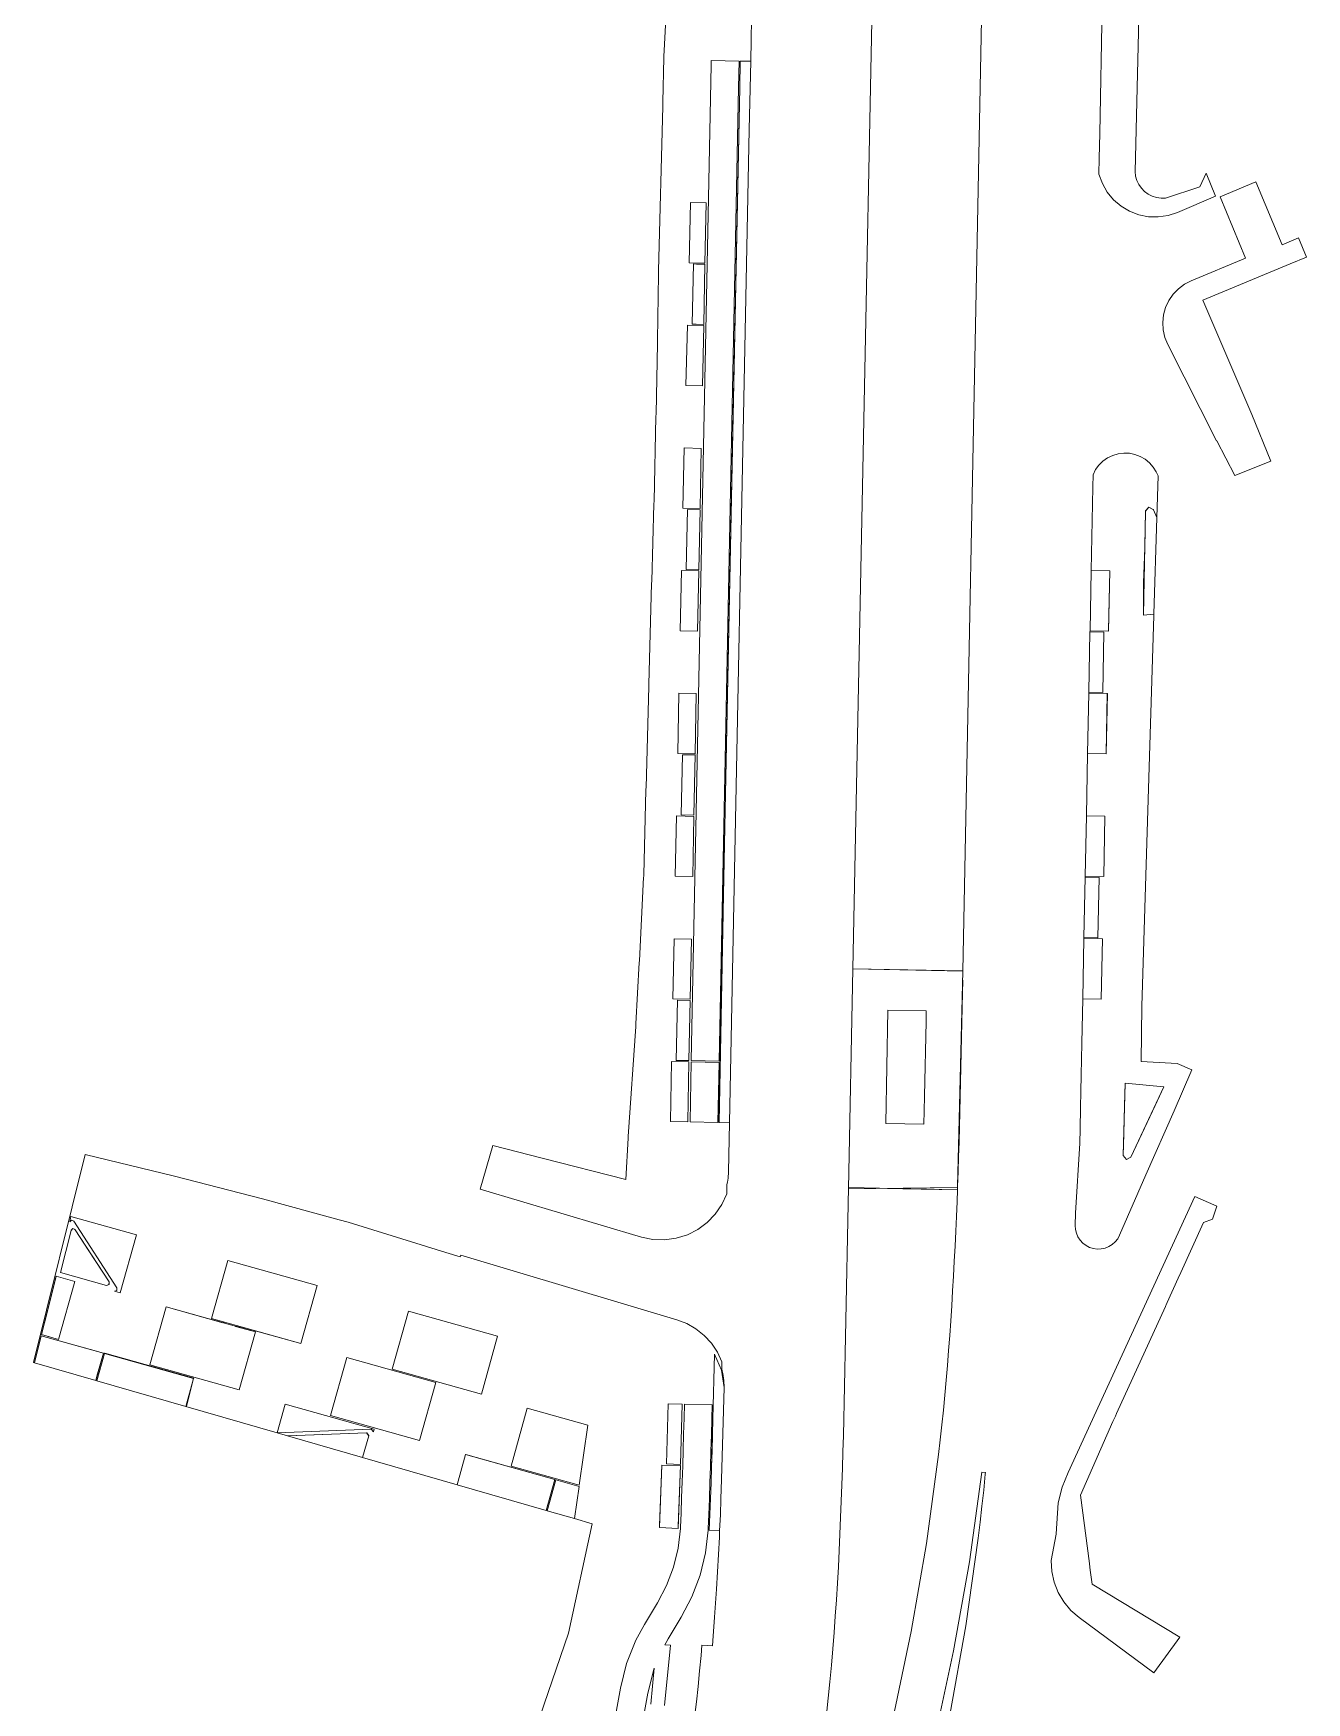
# Model space of a CAD drawing. Header units: metres. Extents: x 105146 to 106170, y 111783 to 118163.
# Drawn here: x 106006.2 to 106116.2, y 115678.2 to 115822.4 of the extents above; entities that cross this region are included whole.
import ezdxf

# ---------------------------------------------------------------- set-up
doc = ezdxf.new("R2010")
doc.units = ezdxf.units.M
doc.layers.add('20-EP-ZONA-DURA', color=253, linetype='CONTINUOUS', lineweight=13)
doc.layers.add('20-EP-ZONA-VERDE', color=84, linetype='CONTINUOUS', lineweight=13)

msp = doc.modelspace()

# ---------------------------------------------------------------- linework, layer by layer
at = {"layer": '20-EP-ZONA-DURA'}
for points in [[(106102.6505, 115861.0529), (106101.4297, 115810.4147), (106101.474, 115810.0255), (106101.5815, 115809.6488), (106101.7492, 115809.2948), (106101.9726, 115808.9731), (106102.2457, 115808.6923), (106102.5611, 115808.46), (106102.9102, 115808.2824), (106103.2837, 115808.1645), (106103.6715, 115808.1093), (106104.0631, 115808.1183), (106107.0303, 115809.0889), (106107.5757, 115810.2665), (106108.3838, 115808.2867), (106105.0863, 115806.8855), (106104.2754, 115806.6201), (106103.4312, 115806.4964), (106102.5782, 115806.5181), (106101.7413, 115806.6845), (106100.945, 115806.9908), (106100.2123, 115807.428), (106099.5646, 115807.9835), (106099.0208, 115808.641), (106098.5967, 115809.3814), (106098.3047, 115810.1831), (106098.3321, 115811.5816), (106098.3736, 115813.7026), (106098.5897, 115824.7173)], [(106068.3235, 115825.4439), (106068.2133, 115819.9449), (106067.3135, 115819.9631), (106067.2675, 115817.6705), (106066.6777, 115788.2225), (106066.0758, 115758.1687), (106065.8417, 115746.4826), (106065.8397, 115746.3829), (106065.6588, 115737.3503), (106065.4781, 115728.2791), (106066.3771, 115728.2611), (106066.2921, 115724.0266), (106066.2855, 115723.8422), (106066.2735, 115723.664), (106066.2557, 115723.4832), (106066.2323, 115723.3031), (106066.2032, 115723.124), (106066.1677, 115722.9409), (106066.1644, 115722.9102), (106066.1417, 115722.1201), (106065.7228, 115721.2018), (106065.156, 115720.3668), (106064.4572, 115719.6385), (106063.6463, 115719.0377), (106062.7461, 115718.5814), (106061.7822, 115718.2824), (106060.7817, 115718.1492), (106059.7731, 115718.1856), (106058.7849, 115718.3905), (106044.8381, 115722.5333), (106045.9489, 115726.3129), (106050.2101, 115725.2181), (106057.4161, 115723.3691), (106057.6189, 115726.9335), (106057.6191, 115726.9385), (106057.624, 115727.0231), (106057.6277, 115727.0895), (106058.2902, 115736.5896), (106058.2983, 115736.7062), (106058.3061, 115736.8181), (106058.5935, 115742.1032), (106058.6021, 115742.2605), (106058.9664, 115749.4652), (106058.9697, 115749.5302), (106058.9777, 115749.6877), (106059.1675, 115757.0102), (106059.1687, 115757.0614), (106059.1725, 115757.2097), (106059.4057, 115765.9541), (106059.4067, 115765.9947), (106059.4109, 115766.1491), (106059.6587, 115774.8517), (106059.6641, 115775.0453), (106059.8571, 115781.7262), (106059.8635, 115781.9499), (106060.0303, 115789.2527), (106060.0361, 115789.5067), (106060.1583, 115795.5732), (106060.1639, 115795.8523), (106060.2595, 115801.567), (106060.2645, 115801.8703), (106060.6169, 115816.0485), (106060.6263, 115816.4207), (106060.7089, 115820.2729), (106060.7117, 115820.3979), (106060.7359, 115820.8783), (106060.9875, 115825.8655)], [(106049.6567, 115675.9409), (106052.4613, 115684.1817), (106054.5307, 115693.6321), (106052.9791, 115694.0798), (106053.3827, 115696.8507), (106051.3827, 115697.4111), (106050.6384, 115694.7551), (106050.5425, 115694.7828), (106051.2865, 115697.4381), (106051.2871, 115697.4409), (106043.5925, 115699.6143), (106043.5875, 115699.5958), (106043.5833, 115699.5969), (106042.8557, 115697.0008), (106034.6743, 115699.3614), (106035.2135, 115701.2299), (106035.2161, 115701.2419), (106035.0429, 115701.4825), (106035.0133, 115701.4832), (106028.2185, 115701.2269), (106028.2101, 115701.2266), (106027.2902, 115701.492), (106027.2902, 115701.492), (106035.4133, 115701.7991), (106035.619, 115701.568), (106035.6875, 115701.8095), (106027.9841, 115703.9683), (106027.2902, 115701.492), (106019.4115, 115703.7653), (106019.4204, 115703.7972), (106019.4757, 115703.7813), (106020.0883, 115706.1809), (106020.0911, 115706.1903), (106012.4027, 115708.3489), (106012.399, 115708.3356), (106012.3851, 115708.3395), (106011.7247, 115705.9833), (106011.6287, 115706.011), (106011.6351, 115706.0336), (106011.6399, 115706.0323), (106011.7849, 115706.5681), (106012.2889, 115708.3667), (106012.273, 115708.3724), (106011.687, 115708.5353), (106006.9193, 115709.8713), (106006.5663, 115708.4581), (106006.3298, 115707.5399), (106006.2405, 115707.5657), (106010.7261, 115725.5245), (106018.4411, 115723.6401), (106026.0373, 115721.6871), (106032.6713, 115719.8785), (106033.4359, 115719.6831), (106041.8873, 115717.0559), (106043.1223, 115716.6957), (106043.1601, 115716.8242), (106061.8285, 115711.2515), (106062.686, 115710.922), (106063.4832, 115710.4654), (106064.2013, 115709.8925), (106064.8236, 115709.2166), (106065.3353, 115708.4537), (106065.7246, 115707.6215), (106065.7084, 115707.0588), (106065.7094, 115707.0315), (106065.7142, 115707.0047), (106065.7638, 115706.8053), (106065.8058, 115706.6076), (106065.8412, 115706.4063), (106065.8692, 115706.2067), (106065.8905, 115706.0031), (106065.9045, 115705.7992), (106065.9113, 115705.5977), (106065.911, 115705.3927), (106065.6805, 115706.8816), (106065.0859, 115708.2659), (106064.9545, 115702.6853), (106064.8716, 115699.6064), (106064.8694, 115699.5062), (106064.8409, 115698.5491), (106064.7961, 115697.1757), (106064.7473, 115695.8049), (106064.6937, 115694.4369), (106064.6355, 115693.0801), (106065.5343, 115693.0331), (106065.5091, 115692.4841), (106065.435, 115690.9808), (106065.3532, 115689.4779), (106065.2635, 115687.9754), (106065.239, 115687.5881), (106065.0899, 115685.5542), (106064.9409, 115683.5222), (106064.9027, 115683.0771), (106064.0051, 115683.1441), (106063.9285, 115682.2553), (106063.8041, 115680.9175), (106063.6701, 115679.5831), (106063.5261, 115678.2523), (106063.3719, 115676.9253)], [(106060.7701, 115677.9277), (106061.2953, 115683.1471), (106060.7936, 115683.1786), (106060.9029, 115683.3759), (106061.0873, 115683.6905), (106062.2221, 115685.5679), (106063.1428, 115687.3263), (106063.8416, 115689.1841), (106064.308, 115691.1135), (106064.5349, 115693.0854), (106064.5417, 115693.2299), (106064.5937, 115694.4411), (106064.6473, 115695.8087), (106064.6963, 115697.1791), (106064.7409, 115698.5523), (106064.7819, 115699.9281), (106064.8197, 115701.3065), (106064.8547, 115702.6877), (106064.8834, 115703.9089), (106062.4839, 115703.9629), (106062.4553, 115702.7463), (106062.4205, 115701.3697), (106062.3829, 115699.9965), (106062.3829, 115699.9965), (106062.3421, 115698.6271), (106062.2977, 115697.2609), (106062.2491, 115695.8985), (106062.1959, 115694.5395), (106062.1444, 115693.3405), (106062.1381, 115693.2105), (106061.9446, 115691.5314), (106061.5473, 115689.8886), (106060.9522, 115688.3067), (106060.1681, 115686.8093), (106059.0333, 115684.9319), (106058.2969, 115683.5707), (106057.4874, 115681.5488), (106056.9565, 115679.4365), (106053.7755, 115661.8555)], [(106056.1371, 115661.4281), (106059.3181, 115679.0093), (106059.8887, 115681.1559), (106059.5747, 115678.0485)]]:
    msp.add_lwpolyline(points, dxfattribs=at)
for points in [[(106064.8061, 115819.6193), (106063.0837, 115733.6279), (106065.4833, 115733.5799), (106067.1675, 115817.6725), (106067.2135, 115819.9651), (106064.8139, 115820.0131), (106064.8061, 115819.6193)], [(106111.8617, 115809.5265), (106114.1269, 115804.0887), (106115.5467, 115804.6889), (106116.2469, 115803.0323), (106114.8147, 115802.4377), (106107.2781, 115799.3097), (106111.5063, 115789.4473), (106113.1465, 115785.4175), (106110.0411, 115784.1535), (106108.4845, 115787.1609), (106108.4686, 115787.1526), (106104.2477, 115795.4895), (106104, 115796.0982), (106103.8553, 115796.7392), (106103.8175, 115797.3952), (106103.8876, 115798.0486), (106104.0638, 115798.6817), (106104.3412, 115799.2774), (106104.7125, 115799.8196), (106105.1675, 115800.2937), (106105.6939, 115800.687), (106106.2777, 115800.9887), (106110.9567, 115802.9385), (106108.7704, 115808.2399), (106111.8617, 115809.5265)], [(106064.3669, 115807.7103), (106063.0231, 115807.7437), (106062.8899, 115802.5453), (106064.2633, 115802.5101), (106064.3669, 115807.7103)], [(106063.5246, 115802.4292), (106063.2867, 115802.4365), (106063.1533, 115797.2361), (106063.5104, 115797.2277), (106064.1573, 115797.2111), (106064.2607, 115802.4103), (106063.5246, 115802.4292)], [(106064.1547, 115797.1111), (106062.7507, 115797.1473), (106062.6175, 115791.9489), (106064.0511, 115791.9121), (106064.1547, 115797.1111)], [(106063.9423, 115786.5131), (106062.4781, 115786.5507), (106062.3449, 115781.3525), (106063.8389, 115781.3141), (106063.9423, 115786.5131)], [(106103.4101, 115784.1321), (106103.2994, 115780.5327), (106103.0057, 115781.2137), (106102.9932, 115781.2394), (106102.6148, 115781.4179), (106102.336, 115781.1059), (106102.3345, 115781.0821), (106102.2716, 115777.8803), (106102.1585, 115774.9209), (106102.1585, 115772.1157), (106103.0426, 115772.1809), (106103.0395, 115772.0803), (106102.5021, 115754.3243), (106102.0179, 115738.3227), (106101.9389, 115733.5669), (106105.0739, 115733.3851), (106106.3425, 115732.8309), (106104.7951, 115729.2901), (106102.3593, 115723.7593), (106102.3659, 115723.7564), (106100.0867, 115718.5537), (106099.9232, 115718.2509), (106099.7102, 115717.9807), (106099.454, 115717.7509), (106099.1622, 115717.5685), (106098.8435, 115717.4387), (106098.5073, 115717.3655), (106098.1635, 115717.351), (106097.8223, 115717.3957), (106097.4938, 115717.4981), (106097.1877, 115717.6553), (106096.9131, 115717.8627), (106096.6781, 115718.114), (106096.4896, 115718.4019), (106096.3533, 115718.7178), (106096.2731, 115719.0525), (106096.2515, 115719.3959), (106096.2853, 115720.443), (106096.6507, 115726.5104), (106096.651, 115726.5178), (106096.6785, 115727.7008), (106096.7197, 115729.5788), (106096.7489, 115730.9704), (106096.7771, 115732.3607), (106096.8047, 115733.7494), (106096.8321, 115735.1368), (106096.9069, 115738.9671), (106098.5065, 115738.9357), (106098.6081, 115744.1347), (106097.0089, 115744.1659), (106097.0107, 115744.2659), (106098.2105, 115744.2425), (106098.3127, 115749.4415), (106097.1129, 115749.4651), (106097.1147, 115749.5651), (106098.7145, 115749.5337), (106098.8161, 115754.7327), (106097.2167, 115754.7639), (106097.3227, 115760.1631), (106097.3261, 115760.163), (106098.9225, 115760.1317), (106098.9226, 115760.1358), (106098.9319, 115760.1357), (106099.0347, 115765.3453), (106097.4355, 115765.3765), (106097.4352, 115765.3617), (106097.4247, 115765.3619), (106097.4267, 115765.4619), (106098.6269, 115765.4385), (106098.7289, 115770.6375), (106097.5287, 115770.6609), (106097.5309, 115770.7552), (106099.1271, 115770.7239), (106099.1272, 115770.7297), (106099.1309, 115770.7297), (106099.1583, 115772.1361), (106099.2421, 115775.9197), (106099.2321, 115775.9199), (106099.2323, 115775.9285), (106097.6329, 115775.9597), (106097.7744, 115783.1618), (106097.7748, 115783.1816), (106097.7955, 115784.2378), (106098.0158, 115784.6736), (106098.3038, 115785.0678), (106098.652, 115785.41), (106099.0511, 115785.6913), (106099.4905, 115785.9041), (106099.9586, 115786.0428), (106100.443, 115786.1037), (106100.9309, 115786.0853), (106101.4093, 115785.9879), (106101.8656, 115785.8143), (106102.2876, 115785.5689), (106102.6643, 115785.2583), (106102.9857, 115784.8907), (106103.2431, 115784.4759), (106103.4101, 115784.1321)], [(106063.8363, 115781.2141), (106062.7419, 115781.2441), (106062.6331, 115776.0453), (106063.7329, 115776.0223), (106063.8363, 115781.2141)], [(106063.7307, 115775.9223), (106062.2311, 115775.9537), (106062.1275, 115770.7547), (106063.6267, 115770.7247), (106063.7307, 115775.9223)], [(106063.5187, 115765.3257), (106062.0189, 115765.3557), (106061.9153, 115760.1567), (106063.4145, 115760.1269), (106063.5187, 115765.3257)], [(106063.4125, 115760.0269), (106062.3127, 115760.0489), (106062.2087, 115754.8499), (106063.3083, 115754.8279), (106063.4125, 115760.0269)], [(106063.3063, 115754.7279), (106061.8067, 115754.7579), (106061.7029, 115749.5589), (106063.2023, 115749.5289), (106063.3063, 115754.7279)], [(106063.0941, 115744.1299), (106061.5945, 115744.1599), (106061.4907, 115738.9611), (106062.9899, 115738.9311), (106063.0941, 115744.1299)], [(106076.6647, 115722.5543), (106077.0453, 115741.5582), (106086.5519, 115741.3716), (106086.092, 115722.7537), (106086.0887, 115722.6671), (106076.6647, 115722.5543)], [(106086.1376, 115724.0428), (106086.092, 115722.7537), (106086.5321, 115740.5653), (106086.5361, 115740.5651), (106086.5155, 115739.519), (106086.4903, 115738.2281), (106086.4647, 115736.939), (106086.4385, 115735.6489), (106086.4115, 115734.359), (106086.3838, 115733.0692), (106086.3544, 115731.7794), (106086.3238, 115730.4896), (106086.2912, 115729.2002), (106086.2564, 115727.9107), (106086.2196, 115726.6212), (106086.18, 115725.3319), (106086.1376, 115724.0428)], [(106062.9879, 115738.8309), (106061.8881, 115738.8531), (106061.7837, 115733.6541), (106062.8839, 115733.6319), (106062.9879, 115738.8309)], [(106061.2785, 115728.3631), (106062.7777, 115728.3333), (106062.8819, 115733.5319), (106061.3821, 115733.5621), (106061.2785, 115728.3631)], [(106063.0819, 115733.5279), (106062.9777, 115728.3291), (106065.3771, 115728.2811), (106065.4813, 115733.4799), (106063.0819, 115733.5279)], [(106101.0691, 115725.2769), (106102.0181, 115727.3103), (106103.1615, 115729.7601), (106103.9045, 115731.3521), (106100.5561, 115731.6911), (106100.5087, 115729.7643), (106100.448, 115727.2989), (106100.4021, 115725.4335), (106100.4022, 115725.4247), (106100.6794, 115725.0828), (106101.0691, 115725.2769)], [(106086.0887, 115722.6671), (106086.0815, 115722.4735), (106086.0635, 115722.4739), (106081.3777, 115722.5677), (106081.3741, 115722.5678), (106080.0349, 115722.5946), (106086.0887, 115722.6671)], [(106105.2961, 115683.8269), (106103.0496, 115680.7566), (106096.6047, 115685.5223), (106095.8866, 115686.1474), (106095.2765, 115686.8781), (106094.7896, 115687.6962), (106094.4383, 115688.581), (106094.2313, 115689.5102), (106094.1739, 115690.4605), (106094.6145, 115692.7261), (106094.6174, 115692.7505), (106094.7798, 115695.4461), (106095.1321, 115696.7791), (106095.6351, 115698.0629), (106106.5988, 115721.8921), (106108.4933, 115721.0577), (106108.4999, 115721.0553), (106108.1035, 115719.9453), (106107.3349, 115719.6427), (106105.3741, 115715.3217), (106105.1497, 115714.8269), (106104.1975, 115712.7285), (106104.1103, 115712.5375), (106104.0845, 115712.4813), (106104.0417, 115712.3873), (106099.8305, 115703.1641), (106099.7287, 115702.9345), (106099.5157, 115702.4533), (106096.7007, 115696.0941), (106097.4773, 115690.1885), (106097.4789, 115690.1753), (106097.5537, 115689.6069), (106097.7123, 115688.4001), (106105.2961, 115683.8269)], [(106009.7395, 115719.7719), (106013.4595, 115714.0099), (106013.4526, 115713.7829), (106013.238, 115713.7087), (106013.7459, 115713.5663), (106015.1491, 115718.5735), (106009.4891, 115720.1595), (106009.3774, 115719.7123), (106009.539, 115719.8607), (106009.7395, 115719.7719)], [(106012.57, 115714.2085), (106012.7746, 115714.291), (106012.7782, 115714.5121), (106010.9793, 115717.2983), (106009.8627, 115719.0277), (106009.8528, 115719.0408), (106009.6583, 115719.1156), (106009.5032, 115718.9755), (106009.5007, 115718.9677), (106008.5911, 115715.3262), (106008.5903, 115715.3227), (106012.5561, 115714.2113), (106012.57, 115714.2085)], [(106024.0151, 115705.1843), (106025.4183, 115710.1915), (106023.7065, 115710.6712), (106023.8417, 115710.7372), (106029.3451, 115709.1949), (106030.7481, 115714.2021), (106023.0449, 115716.3607), (106021.6417, 115711.3537), (106022.726, 115711.0498), (106022.6184, 115710.9761), (106017.7151, 115712.3501), (106016.3119, 115707.3431), (106024.0151, 115705.1843)], [(106008.4161, 115709.5557), (106009.8193, 115714.5629), (106008.2043, 115715.0155), (106007.4213, 115711.8806), (106006.9411, 115709.9657), (106007.6231, 115709.778), (106008.4161, 115709.5557)], [(106038.6439, 115711.9893), (106037.2409, 115706.9823), (106044.9441, 115704.8235), (106046.3473, 115709.8307), (106038.6439, 115711.9893)], [(106031.9109, 115702.9717), (106039.6141, 115700.8129), (106041.0173, 115705.8201), (106033.3141, 115707.9787), (106031.9109, 115702.9717)], [(106061.0841, 115703.9889), (106060.9461, 115698.7907), (106062.1459, 115698.7589), (106062.2841, 115703.9673), (106061.0841, 115703.9889)], [(106053.3973, 115696.9505), (106054.1533, 115702.1389), (106048.9131, 115703.6075), (106047.5099, 115698.6003), (106053.3973, 115696.9505)], [(106061.9373, 115693.2275), (106061.9456, 115693.4454), (106061.9485, 115693.4453), (106062.1429, 115698.6589), (106060.5435, 115698.7013), (106060.3498, 115693.5049), (106060.3425, 115693.3107), (106061.9373, 115693.2275)]]:
    msp.add_lwpolyline(points, close=True, dxfattribs=at)
at = {"layer": '20-EP-ZONA-VERDE'}
for points in [[(106089.2597, 115879.3461), (106086.5519, 115741.3677), (106077.0453, 115741.5581), (106079.6639, 115872.3003)], [(106074.7699, 115677.1605), (106074.9211, 115678.5733), (106075.0619, 115679.9871), (106075.1923, 115681.4019), (106075.3131, 115682.8175), (106075.4247, 115684.2337), (106075.5275, 115685.6505), (106075.6221, 115687.0677), (106075.7089, 115688.4855), (106075.7885, 115689.9037), (106075.8613, 115691.3221), (106075.9277, 115692.7407), (106075.9883, 115694.1595), (106076.0435, 115695.5787), (106076.0939, 115696.9977), (106076.1399, 115698.4169), (106076.1819, 115699.8361), (106076.2207, 115701.2555), (106076.2565, 115702.6747), (106076.2899, 115704.0939), (106076.3213, 115705.5133), (106076.3513, 115706.9325), (106076.3803, 115708.3517), (106076.4087, 115709.7707), (106076.6669, 115722.6621), (106086.0815, 115722.4735), (106086.0815, 115722.4735), (106086.0433, 115721.4649), (106085.9909, 115720.1761), (106085.9345, 115718.8877), (106085.8741, 115717.5995), (106085.8093, 115716.3115), (106085.7399, 115715.0237), (106085.6655, 115713.7363), (106085.5861, 115712.4493), (106085.5011, 115711.1625), (106085.4105, 115709.8763), (106085.3141, 115708.5907), (106085.2115, 115707.3053), (106085.1025, 115706.0207), (106084.9867, 115704.7367), (106084.8641, 115703.4533), (106084.7341, 115702.1707), (106084.5969, 115700.8887), (106084.4519, 115699.6075), (106083.4146, 115691.9368), (106082.0924, 115684.3097), (106080.487, 115676.7372)], [(106084.0875, 115675.006), (106085.7419, 115682.6483), (106087.113, 115690.3465), (106088.1989, 115698.0903), (106088.4977, 115698.0621), (106088.4977, 115698.0621), (106088.4823, 115697.9009), (106088.3439, 115696.5225), (106088.1971, 115695.1453), (106088.0419, 115693.7689), (106087.8779, 115692.3933), (106086.8078, 115684.8105), (106085.4616, 115677.2716)]]:
    msp.add_lwpolyline(points, dxfattribs=at)
for points in [[(106068.2133, 115819.9449), (106068.0953, 115814.0533), (106066.3771, 115728.2611), (106065.4771, 115728.2791), (106067.2675, 115817.6705), (106067.3135, 115819.9631), (106068.2133, 115819.9449)], [(106064.3669, 115807.7103), (106064.2633, 115802.5101), (106062.8899, 115802.5453), (106063.0231, 115807.7437), (106064.3669, 115807.7103)], [(106064.2607, 115802.4103), (106064.1573, 115797.2111), (106063.1531, 115797.2369), (106063.2867, 115802.4353), (106064.2607, 115802.4103)], [(106064.1547, 115797.1111), (106064.0511, 115791.9121), (106062.6175, 115791.9489), (106062.7507, 115797.1473), (106064.1547, 115797.1111)], [(106063.9423, 115786.5131), (106063.8389, 115781.3141), (106062.3449, 115781.3525), (106062.4781, 115786.5507), (106063.9423, 115786.5131)], [(106063.8363, 115781.2141), (106063.7329, 115776.0223), (106062.6331, 115776.0453), (106062.7419, 115781.2441), (106063.8363, 115781.2141)], [(106103.0057, 115781.2137), (106103.2993, 115780.5327), (106103.0427, 115772.1809), (106102.1585, 115772.1157), (106102.3345, 115781.0821), (106102.6186, 115781.4188), (106103.0057, 115781.2137)], [(106063.7307, 115775.9223), (106063.6267, 115770.7247), (106062.1275, 115770.7547), (106062.2311, 115775.9537), (106063.7307, 115775.9223)], [(106099.2323, 115775.9285), (106099.1309, 115770.7297), (106097.5313, 115770.7609), (106097.6329, 115775.9597), (106099.2323, 115775.9285)], [(106098.7289, 115770.6375), (106098.6269, 115765.4385), (106097.4267, 115765.4619), (106097.5287, 115770.6609), (106098.7289, 115770.6375)], [(106063.5187, 115765.3257), (106063.4145, 115760.1269), (106061.9153, 115760.1567), (106062.0189, 115765.3557), (106063.5187, 115765.3257)], [(106099.0239, 115765.3307), (106098.9225, 115760.1317), (106097.3227, 115760.1631), (106097.4247, 115765.3619), (106099.0239, 115765.3307)], [(106063.4125, 115760.0269), (106063.3083, 115754.8279), (106062.2087, 115754.8499), (106062.3127, 115760.0489), (106063.4125, 115760.0269)], [(106063.3063, 115754.7279), (106063.2023, 115749.5289), (106061.7029, 115749.5589), (106061.8067, 115754.7579), (106063.3063, 115754.7279)], [(106098.8161, 115754.7327), (106098.7145, 115749.5337), (106097.1147, 115749.5651), (106097.2167, 115754.7639), (106098.8161, 115754.7327)], [(106098.3127, 115749.4415), (106098.2105, 115744.2425), (106097.0107, 115744.2659), (106097.1129, 115749.4651), (106098.3127, 115749.4415)], [(106063.0941, 115744.1299), (106062.9899, 115738.9311), (106061.4907, 115738.9611), (106061.5945, 115744.1599), (106063.0941, 115744.1299)], [(106098.6081, 115744.1347), (106098.5065, 115738.9357), (106096.9069, 115738.9671), (106097.0089, 115744.1659), (106098.6081, 115744.1347)], [(106062.9879, 115738.8309), (106062.8839, 115733.6319), (106061.7837, 115733.6541), (106061.8881, 115738.8531), (106062.9879, 115738.8309)], [(106083.3839, 115737.9305), (106083.3655, 115737.0017), (106083.3393, 115735.7137), (106083.3125, 115734.4265), (106083.2845, 115733.1383), (106083.2555, 115731.8521), (106083.2247, 115730.5667), (106083.1923, 115729.2821), (106083.1775, 115728.1325), (106079.8785, 115728.1945), (106080.0747, 115737.9967), (106083.3839, 115737.9305)], [(106062.8819, 115733.5319), (106062.7777, 115728.3333), (106061.2785, 115728.3631), (106061.3821, 115733.5621), (106062.8819, 115733.5319)], [(106103.9045, 115731.3521), (106101.0691, 115725.2769), (106100.6704, 115725.0846), (106100.4021, 115725.4335), (106100.5561, 115731.6911), (106103.9045, 115731.3521)], [(106015.1491, 115718.5735), (106013.7459, 115713.5663), (106013.238, 115713.7087), (106013.4525, 115713.7828), (106013.4595, 115714.0099), (106009.7395, 115719.7719), (106009.5391, 115719.8608), (106009.3774, 115719.7123), (106009.4891, 115720.1595), (106015.1491, 115718.5735)], [(106009.8627, 115719.0277), (106012.7781, 115714.5123), (106012.7709, 115714.2851), (106012.5561, 115714.2113), (106008.5903, 115715.3227), (106009.5007, 115718.9677), (106009.662, 115719.1165), (106009.8627, 115719.0277)], [(106030.7481, 115714.2021), (106029.3451, 115709.1949), (106021.6417, 115711.3537), (106023.0449, 115716.3607), (106030.7481, 115714.2021)], [(106009.8193, 115714.5629), (106008.4161, 115709.5557), (106006.9437, 115709.9683), (106008.2043, 115715.0155), (106009.8193, 115714.5629)], [(106025.4183, 115710.1915), (106024.0151, 115705.1843), (106016.3119, 115707.3431), (106017.7151, 115712.3501), (106025.4183, 115710.1915)], [(106046.3473, 115709.8307), (106044.9441, 115704.8235), (106037.2409, 115706.9823), (106038.6439, 115711.9893), (106046.3473, 115709.8307)], [(106012.2889, 115708.3667), (106011.6287, 115706.0109), (106006.3365, 115707.5379), (106006.9193, 115709.8713), (106012.2889, 115708.3667)], [(106020.0883, 115706.1809), (106019.4115, 115703.7653), (106011.7247, 115705.9833), (106012.3851, 115708.3395), (106020.0883, 115706.1809)], [(106065.9111, 115705.3917), (106065.7053, 115697.4505), (106065.6467, 115695.7713), (106065.5931, 115694.4001), (106065.5343, 115693.0331), (106064.6355, 115693.0801), (106064.6937, 115694.4369), (106064.7473, 115695.8049), (106064.7961, 115697.1757), (106064.8409, 115698.5491), (106064.8819, 115699.9251), (106064.9197, 115701.3039), (106064.9545, 115702.6853), (106065.0859, 115708.2659), (106065.6807, 115706.8805), (106065.9111, 115705.3917)], [(106041.0173, 115705.8201), (106039.6141, 115700.8129), (106031.9109, 115702.9717), (106033.3141, 115707.9787), (106041.0173, 115705.8201)], [(106035.6875, 115701.8095), (106035.619, 115701.568), (106035.4133, 115701.7991), (106027.2903, 115701.4921), (106027.9841, 115703.9683), (106035.6875, 115701.8095)], [(106062.2841, 115703.9673), (106062.1459, 115698.7589), (106060.9461, 115698.7907), (106061.0841, 115703.9889), (106062.2841, 115703.9673)], [(106054.1533, 115702.1389), (106053.3973, 115696.9505), (106047.5099, 115698.6003), (106048.9131, 115703.6075), (106054.1533, 115702.1389)], [(106035.2135, 115701.2299), (106034.6743, 115699.3615), (106028.2101, 115701.2267), (106035.0133, 115701.4839), (106035.2135, 115701.2299)], [(106051.2865, 115697.4381), (106050.5425, 115694.7829), (106042.8557, 115697.0009), (106043.5833, 115699.5969), (106051.2865, 115697.4381)], [(106062.1429, 115698.6589), (106061.9373, 115693.2275), (106060.3425, 115693.3107), (106060.5435, 115698.7013), (106062.1429, 115698.6589)], [(106053.3827, 115696.8507), (106052.9791, 115694.0799), (106050.6385, 115694.7553), (106051.3827, 115697.4111), (106053.3827, 115696.8507)]]:
    msp.add_lwpolyline(points, close=True, dxfattribs=at)

doc.saveas('drawing.dxf')
